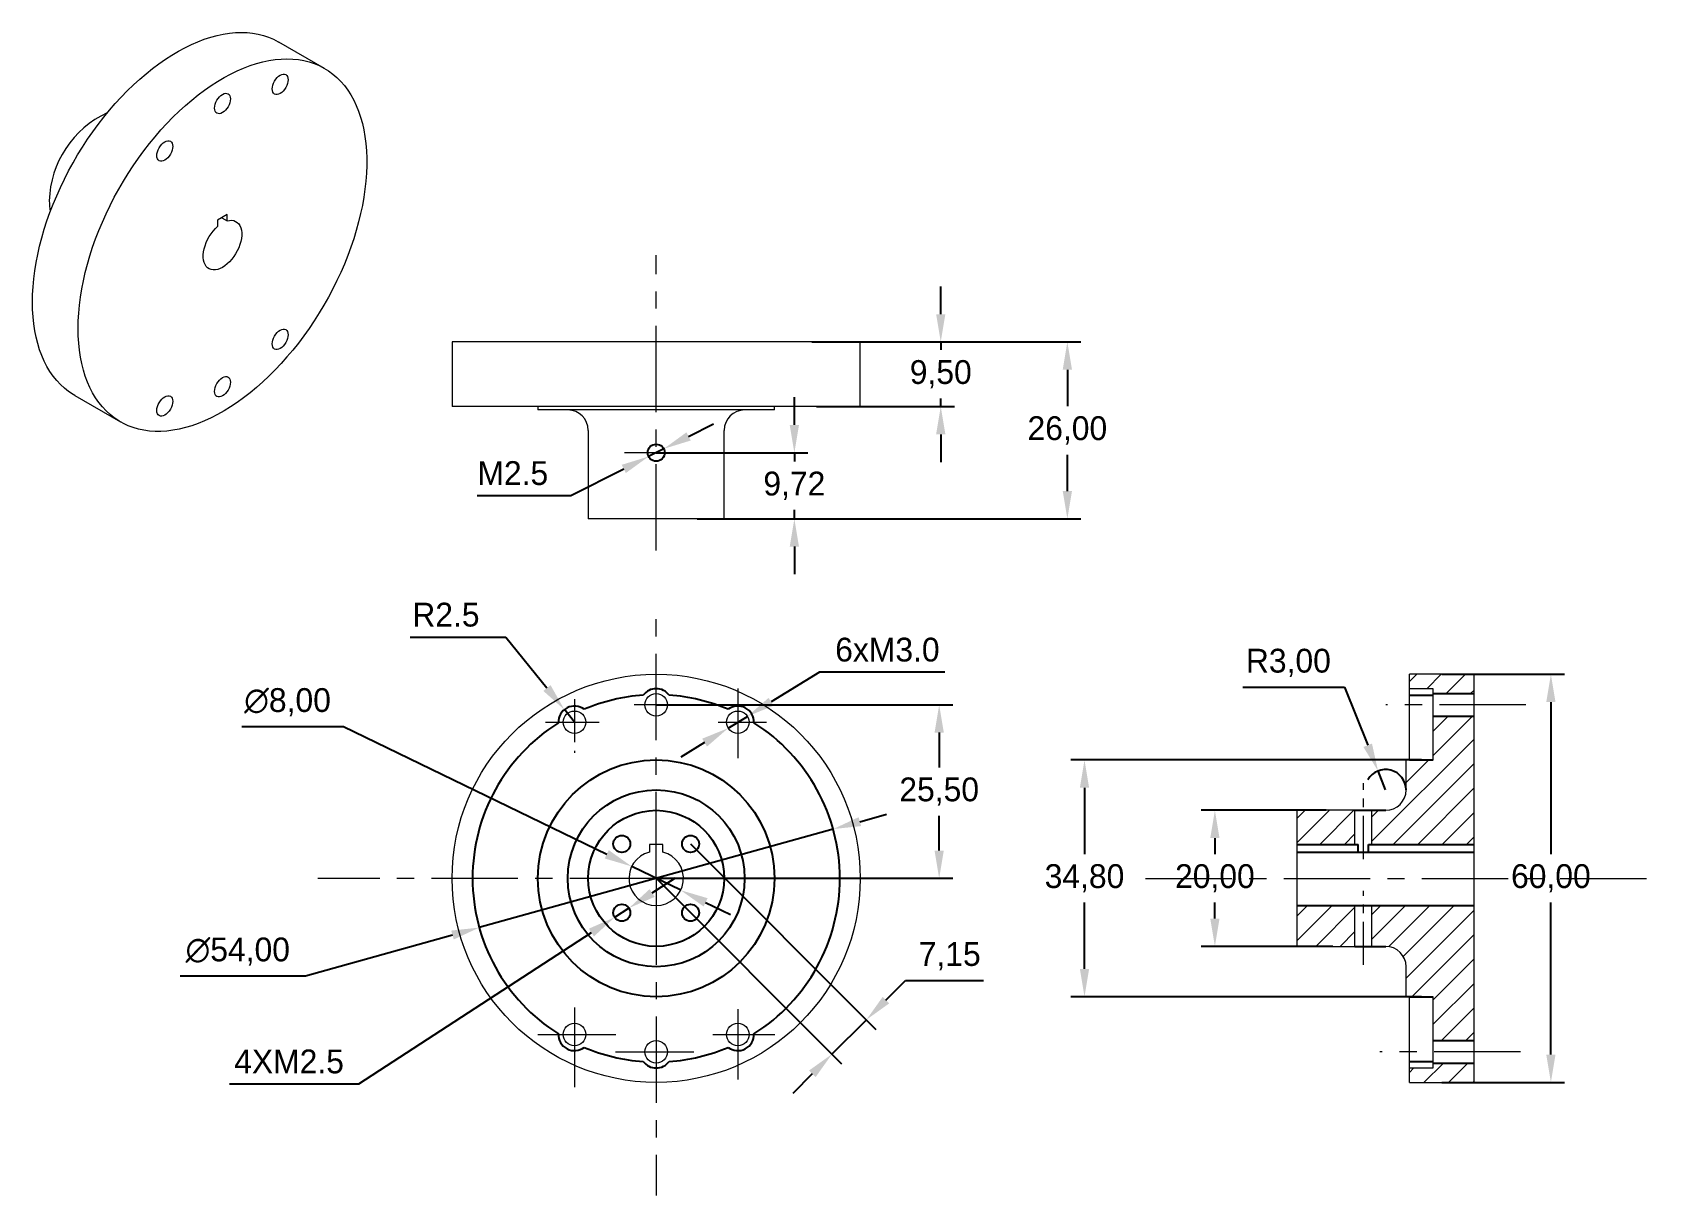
# Model space of a CAD drawing. Header units: millimetres. Extents: x 66 to 304, y 74 to 245.
import ezdxf

# ---------------------------------------------------------------- set-up
doc = ezdxf.new("R2010")
doc.units = ezdxf.units.MM
doc.header["$PDSIZE"] = -1
doc.linetypes.add('CENTER', pattern=[10.16, 6.35, -1.27, 1.27, -1.27])
doc.linetypes.add('CENTERX2', pattern=[20.32, 12.7, -2.54, 2.54, -2.54])
doc.layers.add('中心线层', color=1, linetype='CENTERX2', lineweight=15)
doc.layers.add('文字层', color=3, linetype='Continuous', lineweight=15)
doc.dimstyles.new('ISO-25', dxfattribs={"dimtxt": 2.5, "dimasz": 2.5, "dimexe": 1.25, "dimexo": 0.625, "dimtad": 1, "dimtxsty": 'Standard', "dimcen": 2.5, "dimadec": 0, "dimazin": 0, "dimtfac": 1, "dimtmove": 0, "dimatfit": 3, "dimfxl": 1, "dimarcsym": 0})

# ---------------------------------------------------------------- blocks, each defined once
blk = doc.blocks.new('*D10')
at = {"layer": 'Defpoints', "color": 0, "transparency": 16777216}
for p in [(157.21, 183.04), (163.22, 173.32), (177.52, 173.32)]:
    blk.add_point(p, dxfattribs=at)
at = {"layer": '文字层', "color": 0, "lineweight": -2, "transparency": 16777216}
for p, q in [((177.52, 187.12), (177.52, 191.2)), ((157.21, 183.04), (179.52, 183.04)), ((177.52, 183.04), (177.52, 181.75)), ((177.52, 173.32), (177.52, 174.62)), ((163.22, 173.32), (179.52, 173.32)), ((177.52, 169.24), (177.52, 165.16))]:
    blk.add_line(p, q, dxfattribs=at)
at = {"layer": '文字层', "color": 0, "transparency": 16777216}
for points in [[(176.84, 187.12), (178.2, 187.12), (177.52, 183.04)], [(176.84, 169.24), (178.2, 169.24), (177.52, 173.32)]]:
    blk.add_solid(points, dxfattribs=at)
at = {"layer": '文字层', "color": 0, "transparency": 16777216, "insert": (177.52, 178.18), "char_height": 3.5, "attachment_point": 5}
blk.add_mtext('9,72', dxfattribs=at)
blk = doc.blocks.new('*D11')
at = {"layer": 'Defpoints', "color": 0, "transparency": 16777216}
for p in [(156.09, 182.48), (158.32, 183.61)]:
    blk.add_point(p, dxfattribs=at)
at = {"layer": '文字层', "color": 0, "lineweight": -2, "transparency": 16777216}
for p, q in [((161.97, 185.44), (165.62, 187.27)), ((158.32, 183.61), (156.09, 182.48)), ((144.66, 176.75), (152.44, 180.65)), ((130.88, 176.75), (144.66, 176.75))]:
    blk.add_line(p, q, dxfattribs=at)
at = {"layer": '文字层', "color": 0, "transparency": 16777216}
for points in [[(161.67, 186.04), (162.28, 184.83), (158.32, 183.61)], [(152.14, 181.26), (152.75, 180.05), (156.09, 182.48)]]:
    blk.add_solid(points, dxfattribs=at)
at = {"layer": '文字层', "color": 0, "transparency": 16777216, "insert": (136.13, 180.02), "char_height": 3.5, "attachment_point": 5}
blk.add_mtext('M2.5', dxfattribs=at)
blk = doc.blocks.new('*D12')
at = {"layer": 'Defpoints', "color": 0, "transparency": 16777216}
for p in [(170.61, 144.28), (167.8, 142.55)]:
    blk.add_point(p, dxfattribs=at)
at = {"layer": '文字层', "color": 0, "lineweight": -2, "transparency": 16777216}
for p, q in [((181.22, 150.79), (174.09, 146.42)), ((199.66, 150.79), (181.22, 150.79)), ((167.8, 142.55), (170.61, 144.28)), ((164.32, 140.42), (160.85, 138.29))]:
    blk.add_line(p, q, dxfattribs=at)
at = {"layer": '文字层', "color": 0, "transparency": 16777216}
for points in [[(173.73, 147), (174.45, 145.84), (170.61, 144.28)], [(163.97, 141), (164.68, 139.84), (167.8, 142.55)]]:
    blk.add_solid(points, dxfattribs=at)
at = {"layer": '文字层', "color": 0, "transparency": 16777216, "insert": (191.2, 154.07), "char_height": 3.5, "attachment_point": 5}
blk.add_mtext('6xM3.0', dxfattribs=at)
blk = doc.blocks.new('*D22')
at = {"layer": 'Defpoints', "color": 0, "transparency": 16777216}
for p in [(272.69, 150.47), (272.69, 90.47), (288.73, 90.47)]:
    blk.add_point(p, dxfattribs=at)
at = {"layer": '文字层', "color": 0, "lineweight": -2, "transparency": 16777216}
for p, q in [((272.69, 150.47), (290.73, 150.47)), ((288.73, 146.39), (288.73, 124.03)), ((288.73, 94.55), (288.73, 116.9)), ((272.69, 90.47), (290.73, 90.47))]:
    blk.add_line(p, q, dxfattribs=at)
at = {"layer": '文字层', "color": 0, "transparency": 16777216}
for points in [[(288.05, 146.39), (289.41, 146.39), (288.73, 150.47)], [(288.05, 94.55), (289.41, 94.55), (288.73, 90.47)]]:
    blk.add_solid(points, dxfattribs=at)
at = {"layer": '文字层', "color": 0, "transparency": 16777216, "insert": (288.73, 120.47), "char_height": 3.5, "attachment_point": 5}
blk.add_mtext('60,00', dxfattribs=at)
blk = doc.blocks.new('*D23')
at = {"layer": 'Defpoints', "color": 0, "transparency": 16777216}
for p in [(255.69, 130.47), (239.34, 110.47), (256.67, 110.47)]:
    blk.add_point(p, dxfattribs=at)
at = {"layer": '文字层', "color": 0, "lineweight": -2, "transparency": 16777216}
for p, q in [((255.69, 130.47), (237.34, 130.47)), ((239.34, 126.39), (239.34, 124.03)), ((239.34, 114.55), (239.34, 116.9)), ((256.67, 110.47), (237.34, 110.47))]:
    blk.add_line(p, q, dxfattribs=at)
at = {"layer": '文字层', "color": 0, "transparency": 16777216}
for points in [[(238.66, 126.39), (240.02, 126.39), (239.34, 130.47)], [(238.66, 114.55), (240.02, 114.55), (239.34, 110.47)]]:
    blk.add_solid(points, dxfattribs=at)
at = {"layer": '文字层', "color": 0, "transparency": 16777216, "insert": (239.34, 120.47), "char_height": 3.5, "attachment_point": 5}
blk.add_mtext('20,00', dxfattribs=at)
blk = doc.blocks.new('*D24')
at = {"layer": 'Defpoints', "color": 0, "transparency": 16777216}
for p in [(153.61, 122.22), (160.81, 118.72)]:
    blk.add_point(p, dxfattribs=at)
at = {"layer": '文字层', "color": 0, "lineweight": -2, "transparency": 16777216}
for p, q in [((96.31, 142.78), (111.25, 142.78)), ((111.25, 142.78), (149.94, 124)), ((160.81, 118.72), (153.61, 122.22)), ((164.48, 116.94), (168.15, 115.16))]:
    blk.add_line(p, q, dxfattribs=at)
at = {"layer": '文字层', "color": 0, "transparency": 16777216}
for points in [[(150.24, 124.61), (149.64, 123.39), (153.61, 122.22)], [(164.77, 117.55), (164.18, 116.33), (160.81, 118.72)]]:
    blk.add_solid(points, dxfattribs=at)
at = {"layer": '文字层', "color": 0, "transparency": 16777216, "insert": (103.02, 146.35), "char_height": 3.5, "attachment_point": 5}
blk.add_mtext('∅8,00', dxfattribs=at)
blk = doc.blocks.new('*D25')
at = {"layer": 'Defpoints', "color": 0, "transparency": 16777216}
for p in [(263.32, 136.25), (264.44, 133.47)]:
    blk.add_point(p, dxfattribs=at)
at = {"layer": '文字层', "color": 0, "lineweight": -2, "transparency": 16777216}
for p, q in [((243.43, 148.57), (258.37, 148.57)), ((258.37, 148.57), (261.8, 140.04)), ((264.44, 133.47), (263.32, 136.25))]:
    blk.add_line(p, q, dxfattribs=at)
blk.add_arc((264.44, 133.47), 3, 0, 150.088, dxfattribs=at)
at = {"layer": '文字层', "color": 0, "transparency": 16777216}
blk.add_solid([(262.43, 140.29), (261.17, 139.78), (263.32, 136.25)], dxfattribs=at)
at = {"layer": '文字层', "color": 0, "transparency": 16777216, "insert": (250.14, 152.14), "char_height": 3.5, "attachment_point": 5}
blk.add_mtext('R3,00', dxfattribs=at)
blk = doc.blocks.new('*D26')
at = {"layer": 'Defpoints', "color": 0, "transparency": 16777216}
for p in [(269.69, 137.87), (220.17, 103.07), (269.69, 103.07)]:
    blk.add_point(p, dxfattribs=at)
at = {"layer": '文字层', "color": 0, "lineweight": -2, "transparency": 16777216}
for p, q in [((269.69, 137.87), (218.17, 137.87)), ((220.17, 133.79), (220.17, 124.03)), ((220.17, 107.15), (220.17, 116.9)), ((269.69, 103.07), (218.17, 103.07))]:
    blk.add_line(p, q, dxfattribs=at)
at = {"layer": '文字层', "color": 0, "transparency": 16777216}
for points in [[(219.49, 133.79), (220.85, 133.79), (220.17, 137.87)], [(219.49, 107.15), (220.85, 107.15), (220.17, 103.07)]]:
    blk.add_solid(points, dxfattribs=at)
at = {"layer": '文字层', "color": 0, "transparency": 16777216, "insert": (220.17, 120.47), "char_height": 3.5, "attachment_point": 5}
blk.add_mtext('34,80', dxfattribs=at)
blk = doc.blocks.new('*D27')
at = {"layer": 'Defpoints', "color": 0, "transparency": 16777216}
for p in [(143.71, 145.27), (145.21, 143.42)]:
    blk.add_point(p, dxfattribs=at)
at = {"layer": '文字层', "color": 0, "lineweight": -2, "transparency": 16777216}
for p, q in [((121.05, 155.93), (135.12, 155.93)), ((135.12, 155.93), (141.15, 148.45)), ((145.21, 143.42), (143.71, 145.27))]:
    blk.add_line(p, q, dxfattribs=at)
at = {"layer": '文字层', "color": 0, "transparency": 16777216}
blk.add_solid([(141.68, 148.87), (140.62, 148.02), (143.71, 145.27)], dxfattribs=at)
at = {"layer": '文字层', "color": 0, "transparency": 16777216, "insert": (126.3, 159.21), "char_height": 3.5, "attachment_point": 5}
blk.add_mtext('R2.5', dxfattribs=at)
blk = doc.blocks.new('*D28')
at = {"layer": 'Defpoints', "color": 0, "transparency": 16777216}
for p in [(183.22, 127.71), (131.2, 113.23)]:
    blk.add_point(p, dxfattribs=at)
at = {"layer": '文字层', "color": 0, "lineweight": -2, "transparency": 16777216}
for p, q in [((187.15, 128.8), (191.08, 129.9)), ((183.22, 127.71), (131.2, 113.23)), ((105.68, 106.13), (127.27, 112.14)), ((87.24, 106.13), (105.68, 106.13))]:
    blk.add_line(p, q, dxfattribs=at)
at = {"layer": '文字层', "color": 0, "transparency": 16777216}
for points in [[(186.97, 129.46), (187.33, 128.15), (183.22, 127.71)], [(127.08, 112.79), (127.45, 111.48), (131.2, 113.23)]]:
    blk.add_solid(points, dxfattribs=at)
at = {"layer": '文字层', "color": 0, "transparency": 16777216, "insert": (95.7, 109.69), "char_height": 3.5, "attachment_point": 5}
blk.add_mtext('∅54,00', dxfattribs=at)
blk = doc.blocks.new('*D29')
at = {"layer": 'Defpoints', "color": 0, "transparency": 16777216}
for p in [(151.1, 114.73), (153.2, 116.09)]:
    blk.add_point(p, dxfattribs=at)
at = {"layer": '文字层', "color": 0, "lineweight": -2, "transparency": 16777216}
for p, q in [((156.62, 118.32), (160.04, 120.55)), ((153.2, 116.09), (151.1, 114.73)), ((113.51, 90.26), (147.68, 112.5)), ((94.49, 90.26), (113.51, 90.26))]:
    blk.add_line(p, q, dxfattribs=at)
at = {"layer": '文字层', "color": 0, "transparency": 16777216}
for points in [[(156.25, 118.89), (156.99, 117.75), (153.2, 116.09)], [(147.31, 113.07), (148.06, 111.93), (151.1, 114.73)]]:
    blk.add_solid(points, dxfattribs=at)
at = {"layer": '文字层', "color": 0, "transparency": 16777216, "insert": (103.24, 93.53), "char_height": 3.5, "attachment_point": 5}
blk.add_mtext('4XM2.5', dxfattribs=at)
blk = doc.blocks.new('*D30')
at = {"layer": 'Defpoints', "color": 0, "transparency": 16777216}
for p in [(162.26, 125.52), (157.21, 120.47), (188.11, 99.68)]:
    blk.add_point(p, dxfattribs=at)
at = {"layer": '文字层', "color": 0, "lineweight": -2, "transparency": 16777216}
for p, q in [((162.26, 125.52), (189.52, 98.27)), ((157.21, 120.47), (184.46, 93.21)), ((190.99, 102.57), (193.88, 105.45)), ((193.88, 105.45), (205.32, 105.45)), ((183.05, 94.63), (188.11, 99.68)), ((180.16, 91.74), (177.28, 88.86))]:
    blk.add_line(p, q, dxfattribs=at)
at = {"layer": '文字层', "color": 0, "transparency": 16777216}
for points in [[(190.51, 103.05), (191.47, 102.09), (188.11, 99.68)], [(179.68, 92.22), (180.65, 91.26), (183.05, 94.63)]]:
    blk.add_solid(points, dxfattribs=at)
at = {"layer": '文字层', "color": 0, "transparency": 16777216, "insert": (200.36, 109.02), "char_height": 3.5, "attachment_point": 5}
blk.add_mtext('7,15', dxfattribs=at)
blk = doc.blocks.new('*D31')
at = {"layer": 'Defpoints', "color": 0, "transparency": 16777216}
for p in [(157.21, 145.97), (157.21, 120.47), (198.81, 120.47)]:
    blk.add_point(p, dxfattribs=at)
at = {"layer": '文字层', "color": 0, "lineweight": -2, "transparency": 16777216}
for p, q in [((157.21, 145.97), (200.81, 145.97)), ((198.81, 141.89), (198.81, 136.78)), ((198.81, 124.55), (198.81, 129.65)), ((157.21, 120.47), (200.81, 120.47))]:
    blk.add_line(p, q, dxfattribs=at)
at = {"layer": '文字层', "color": 0, "transparency": 16777216}
for points in [[(198.13, 141.89), (199.49, 141.89), (198.81, 145.97)], [(198.13, 124.55), (199.49, 124.55), (198.81, 120.47)]]:
    blk.add_solid(points, dxfattribs=at)
at = {"layer": '文字层', "color": 0, "transparency": 16777216, "insert": (198.81, 133.22), "char_height": 3.5, "attachment_point": 5}
blk.add_mtext('25,50', dxfattribs=at)
blk = doc.blocks.new('*D32')
at = {"layer": 'Defpoints', "color": 0, "transparency": 16777216}
for p in [(180.07, 199.32), (180.79, 189.82), (199.04, 189.82)]:
    blk.add_point(p, dxfattribs=at)
at = {"layer": '文字层', "color": 0, "lineweight": -2, "transparency": 16777216}
for p, q in [((199.04, 203.4), (199.04, 207.48)), ((180.07, 199.32), (201.04, 199.32)), ((199.04, 199.32), (199.04, 198.14)), ((199.04, 189.82), (199.04, 191)), ((180.79, 189.82), (201.04, 189.82)), ((199.04, 185.74), (199.04, 181.66))]:
    blk.add_line(p, q, dxfattribs=at)
at = {"layer": '文字层', "color": 0, "transparency": 16777216}
for points in [[(198.36, 203.4), (199.72, 203.4), (199.04, 199.32)], [(198.36, 185.74), (199.72, 185.74), (199.04, 189.82)]]:
    blk.add_solid(points, dxfattribs=at)
at = {"layer": '文字层', "color": 0, "transparency": 16777216, "insert": (199.04, 194.57), "char_height": 3.5, "attachment_point": 5}
blk.add_mtext('9,50', dxfattribs=at)
blk = doc.blocks.new('*D33')
at = {"layer": 'Defpoints', "color": 0, "transparency": 16777216}
for p in [(180.97, 199.32), (167.21, 173.32), (217.65, 173.32)]:
    blk.add_point(p, dxfattribs=at)
at = {"layer": '文字层', "color": 0, "lineweight": -2, "transparency": 16777216}
for p, q in [((180.97, 199.32), (219.65, 199.32)), ((217.65, 195.24), (217.65, 189.89)), ((217.65, 177.4), (217.65, 182.75)), ((167.21, 173.32), (219.65, 173.32))]:
    blk.add_line(p, q, dxfattribs=at)
at = {"layer": '文字层', "color": 0, "transparency": 16777216}
for points in [[(216.97, 195.24), (218.33, 195.24), (217.65, 199.32)], [(216.97, 177.4), (218.33, 177.4), (217.65, 173.32)]]:
    blk.add_solid(points, dxfattribs=at)
at = {"layer": '文字层', "color": 0, "transparency": 16777216, "insert": (217.65, 186.32), "char_height": 3.5, "attachment_point": 5}
blk.add_mtext('26,00', dxfattribs=at)

msp = doc.modelspace()

# ---------------------------------------------------------------- hatches: boundary and pattern name
at = {"layer": '文字层'}
h = msp.add_hatch(dxfattribs=at)
h.set_pattern_fill('ANSI31', color=256, scale=0.8)
h.paths.add_polyline_path([(277.443, 144.318), (271.443, 144.318), (271.443, 137.868), (267.943, 137.868), (267.443, 137.868), (267.443, 133.468, -0.4142136), (264.443, 130.468), (262.413, 130.468), (262.413, 125.468), (277.443, 125.468)])
h.paths.add_polyline_path([(259.913, 130.468), (251.443, 130.468), (251.443, 125.468), (259.913, 125.468)])
h.paths.add_polyline_path([(259.913, 116.468), (251.443, 116.468), (251.443, 110.468), (259.913, 110.468)])
h.paths.add_polyline_path([(277.443, 116.468), (262.413, 116.468), (262.413, 110.468), (264.443, 110.468, -0.4142136), (267.443, 107.468), (267.443, 103.068), (267.943, 103.068), (271.443, 103.068), (271.443, 96.618), (277.443, 96.618)])
h.paths.add_polyline_path([(277.443, 150.468), (267.943, 150.468), (267.943, 148.348), (271.443, 148.348), (271.443, 147.618), (277.443, 147.618)])
h.paths.add_polyline_path([(277.443, 93.318), (271.443, 93.318), (271.443, 92.588), (267.943, 92.588), (267.943, 90.468), (277.443, 90.468)])

# ---------------------------------------------------------------- linework, layer by layer
at = {"color": 7, "linetype": 'Continuous', "lineweight": 15}
for p, q in [((108.451, 239.535), (101.734, 243.412)), ((94.16, 218.044), (92.745, 217.228)), ((92.745, 217.228), (92.745, 216.307)), ((93.362, 217.584), (94.16, 217.124)), ((94.16, 217.124), (94.16, 218.044)), ((127.208, 199.321), (127.208, 189.821)), ((187.208, 199.321), (127.208, 199.321)), ((187.208, 189.821), (187.208, 199.321)), ((71.736, 191.45), (78.454, 187.572)), ((187.208, 189.821), (127.208, 189.821)), ((139.808, 189.821), (139.808, 189.321)), ((174.608, 189.321), (139.808, 189.321)), ((174.608, 189.321), (174.608, 189.821)), ((147.208, 186.321), (147.208, 173.321)), ((167.208, 173.321), (167.208, 186.321)), ((167.208, 173.321), (147.208, 173.321)), ((277.443, 150.468), (267.943, 150.468)), ((267.943, 137.868), (267.943, 150.468)), ((277.443, 120.468), (277.443, 150.468)), ((271.443, 148.348), (267.943, 148.348)), ((271.443, 137.868), (271.443, 148.348)), ((267.943, 137.868), (267.443, 137.868)), ((267.443, 133.468), (267.443, 137.868)), ((259.932, 130.468), (251.443, 130.468)), ((251.443, 120.468), (251.443, 130.468)), ((259.913, 125.468), (259.913, 130.468)), ((262.413, 125.468), (262.413, 130.468)), ((158.208, 125.468), (156.208, 125.468)), ((156.208, 125.468), (156.208, 124.341)), ((158.208, 124.341), (158.208, 125.468)), ((251.443, 110.468), (251.443, 120.468)), ((277.443, 90.468), (277.443, 120.468)), ((259.913, 110.468), (259.913, 116.468)), ((262.413, 110.468), (262.413, 116.468)), ((251.443, 110.468), (259.916, 110.468)), ((267.443, 103.068), (267.443, 107.468)), ((267.443, 103.068), (267.943, 103.068)), ((267.943, 90.468), (267.943, 103.068)), ((271.443, 92.588), (271.443, 103.068)), ((267.943, 92.588), (271.443, 92.588)), ((267.943, 90.468), (277.443, 90.468))]:
    msp.add_line(p, q, dxfattribs=at)
for p, q in [((267.943, 147.401), (271.443, 147.401)), ((271.443, 147.618), (277.443, 147.618)), ((271.443, 144.318), (277.443, 144.318)), ((267.943, 137.868), (271.443, 137.868)), ((259.932, 130.468), (264.443, 130.468)), ((251.443, 125.468), (260.413, 125.468)), ((251.443, 124.341), (277.443, 124.341)), ((261.913, 125.468), (277.443, 125.468)), ((251.443, 116.468), (277.443, 116.468)), ((259.916, 110.468), (264.443, 110.468)), ((267.943, 103.068), (271.443, 103.068)), ((271.443, 96.618), (277.443, 96.618)), ((267.943, 93.535), (271.443, 93.535)), ((271.443, 93.318), (277.443, 93.318))]:
    msp.add_line(p, q)
at = {"linetype": 'CENTER'}
for p, q in [((260.413, 124.341), (260.413, 125.468)), ((261.913, 124.341), (261.913, 125.468))]:
    msp.add_line(p, q, dxfattribs=at)
at = {"color": 7, "linetype": 'Continuous', "lineweight": 15, "flags": 128}
for points in [[(65.522, 205.185), (65.543, 206.304), (65.608, 207.446), (65.716, 208.609), (65.868, 209.79), (66.061, 210.986), (66.297, 212.195), (66.575, 213.415), (66.894, 214.643), (67.253, 215.877), (67.652, 217.115), (68.09, 218.352), (68.567, 219.588), (69.08, 220.82), (69.63, 222.044), (70.214, 223.259), (70.832, 224.463), (71.483, 225.651), (72.165, 226.824), (72.876, 227.976), (73.616, 229.108), (74.383, 230.215), (75.175, 231.297), (75.99, 232.35), (76.828, 233.372), (77.685, 234.362), (78.562, 235.318), (79.455, 236.237), (80.362, 237.117), (81.283, 237.957), (82.215, 238.755), (83.156, 239.51), (84.105, 240.22), (85.059, 240.883), (86.016, 241.498), (86.975, 242.064), (87.933, 242.58), (88.889, 243.044), (89.84, 243.456), (90.785, 243.815), (91.722, 244.12), (92.649, 244.37), (93.563, 244.565), (94.464, 244.705), (95.349, 244.789), (96.216, 244.818), (97.064, 244.79), (97.89, 244.706), (98.694, 244.567), (99.474, 244.373), (100.227, 244.123), (100.953, 243.818), (101.65, 243.46), (101.734, 243.412)], [(72.239, 201.307), (72.261, 202.426), (72.326, 203.569), (72.434, 204.731), (72.585, 205.912), (72.779, 207.108), (73.015, 208.317), (73.292, 209.537), (73.611, 210.766), (73.971, 211.999), (74.37, 213.237), (74.808, 214.474), (75.284, 215.71), (75.798, 216.942), (76.347, 218.166), (76.932, 219.381), (77.55, 220.585), (78.2, 221.774), (78.882, 222.946), (79.594, 224.099), (80.334, 225.23), (81.1, 226.337), (81.892, 227.419), (82.708, 228.472), (83.545, 229.494), (84.403, 230.484), (85.279, 231.44), (86.172, 232.359), (87.08, 233.239), (88.001, 234.079), (88.933, 234.878), (89.874, 235.632), (90.822, 236.342), (91.776, 237.005), (92.733, 237.62), (93.692, 238.186), (94.65, 238.702), (95.606, 239.166), (96.558, 239.578), (97.503, 239.937), (98.44, 240.242), (99.366, 240.492), (100.281, 240.687), (101.181, 240.827), (102.066, 240.911), (102.933, 240.94), (103.781, 240.912), (104.608, 240.829), (105.412, 240.689), (106.191, 240.495), (106.945, 240.245), (107.671, 239.941), (108.367, 239.582), (109.034, 239.171), (109.668, 238.707), (110.27, 238.192), (110.837, 237.627), (111.368, 237.012), (111.863, 236.35), (112.321, 235.641), (112.74, 234.886), (113.119, 234.088), (113.458, 233.249), (113.757, 232.369), (114.013, 231.45), (114.228, 230.495), (114.401, 229.506), (114.53, 228.483), (114.617, 227.431), (114.66, 226.35), (114.66, 225.242), (114.617, 224.111), (114.53, 222.959), (114.401, 221.787), (114.228, 220.598), (114.013, 219.395), (113.757, 218.18), (113.458, 216.956), (113.119, 215.724), (112.74, 214.488), (112.321, 213.251), (111.863, 212.013), (111.368, 210.779), (110.837, 209.551), (110.27, 208.331), (109.668, 207.121), (109.034, 205.925), (108.367, 204.744), (107.671, 203.581), (106.945, 202.439), (106.191, 201.319), (105.412, 200.225), (104.608, 199.157), (103.781, 198.119), (102.933, 197.113), (102.066, 196.14), (101.181, 195.202), (100.281, 194.302), (99.366, 193.442), (98.44, 192.622), (97.503, 191.846), (96.558, 191.113), (95.606, 190.427), (94.65, 189.788), (93.692, 189.197), (92.733, 188.656), (91.776, 188.166), (90.822, 187.727), (89.874, 187.342), (88.933, 187.01), (88.001, 186.732), (87.08, 186.509), (86.172, 186.342), (85.279, 186.23), (84.403, 186.173), (83.545, 186.173), (82.708, 186.229), (81.892, 186.34), (81.1, 186.507), (80.334, 186.73), (79.594, 187.007), (78.882, 187.338), (78.2, 187.723), (77.55, 188.16), (76.932, 188.65), (76.347, 189.19), (75.798, 189.781), (75.284, 190.419), (74.808, 191.105), (74.37, 191.837), (73.971, 192.613), (73.611, 193.432), (73.292, 194.292), (73.015, 195.192), (72.779, 196.129), (72.585, 197.101), (72.434, 198.108), (72.326, 199.145), (72.261, 200.213), (72.239, 201.307)], [(100.771, 236.518), (100.793, 236.793), (100.86, 237.084), (100.968, 237.38), (101.113, 237.668), (101.29, 237.937), (101.491, 238.178), (101.71, 238.381), (101.938, 238.538), (102.165, 238.644), (102.384, 238.694), (102.586, 238.686), (102.763, 238.62), (102.908, 238.5), (103.016, 238.329), (103.082, 238.115), (103.104, 237.865), (103.082, 237.589), (103.016, 237.298), (102.908, 237.003), (102.763, 236.715), (102.586, 236.445), (102.384, 236.204), (102.165, 236.001), (101.938, 235.844), (101.71, 235.738), (101.491, 235.689), (101.29, 235.697), (101.113, 235.762), (100.968, 235.883), (100.86, 236.053), (100.793, 236.268), (100.771, 236.518)], [(92.286, 233.701), (92.308, 233.977), (92.375, 234.268), (92.482, 234.563), (92.627, 234.851), (92.804, 235.121), (93.006, 235.362), (93.225, 235.565), (93.452, 235.722), (93.68, 235.828), (93.899, 235.877), (94.101, 235.869), (94.277, 235.804), (94.423, 235.683), (94.53, 235.513), (94.597, 235.298), (94.619, 235.048), (94.597, 234.773), (94.53, 234.482), (94.423, 234.186), (94.277, 233.898), (94.101, 233.629), (93.899, 233.388), (93.68, 233.185), (93.452, 233.028), (93.225, 232.922), (93.006, 232.872), (92.804, 232.88), (92.627, 232.946), (92.482, 233.066), (92.375, 233.237), (92.308, 233.451), (92.286, 233.701)], [(83.8, 226.721), (83.823, 226.996), (83.889, 227.288), (83.997, 227.583), (84.142, 227.871), (84.319, 228.14), (84.521, 228.381), (84.74, 228.584), (84.967, 228.742), (85.195, 228.847), (85.414, 228.897), (85.615, 228.889), (85.792, 228.823), (85.937, 228.703), (86.045, 228.532), (86.111, 228.318), (86.134, 228.068), (86.111, 227.792), (86.045, 227.501), (85.937, 227.206), (85.792, 226.918), (85.615, 226.648), (85.414, 226.407), (85.195, 226.204), (84.967, 226.047), (84.74, 225.941), (84.521, 225.892), (84.319, 225.9), (84.142, 225.965), (83.997, 226.086), (83.889, 226.256), (83.823, 226.471), (83.8, 226.721)], [(94.16, 217.124), (94.497, 217.191), (94.818, 217.202), (95.118, 217.154), (95.391, 217.051), (95.634, 216.892), (95.842, 216.68), (96.013, 216.419), (96.143, 216.113), (96.231, 215.767), (96.275, 215.385), (96.275, 214.975), (96.23, 214.543), (96.142, 214.095), (96.011, 213.638), (95.84, 213.18), (95.631, 212.728), (95.388, 212.289), (95.114, 211.869), (94.814, 211.477), (94.493, 211.117), (94.156, 210.795), (93.807, 210.517), (93.452, 210.287), (93.098, 210.108), (92.749, 209.984), (92.412, 209.915), (92.09, 209.904), (91.791, 209.951), (91.517, 210.054), (91.274, 210.212), (91.065, 210.423), (90.894, 210.684), (90.763, 210.989), (90.674, 211.335), (90.63, 211.716), (90.629, 212.126), (90.674, 212.558), (90.762, 213.006), (90.892, 213.463), (91.063, 213.921), (91.271, 214.373), (91.514, 214.812), (91.787, 215.232), (92.087, 215.625), (92.408, 215.985), (92.745, 216.307)], [(71.736, 191.45), (71.483, 191.601), (70.832, 192.038), (70.214, 192.528), (69.63, 193.068), (69.08, 193.659), (68.567, 194.297), (68.09, 194.983), (67.652, 195.715), (67.253, 196.491), (66.894, 197.31), (66.575, 198.17), (66.297, 199.07), (66.061, 200.007), (65.868, 200.979), (65.716, 201.986), (65.608, 203.023), (65.543, 204.09), (65.522, 205.185)], [(100.771, 199.038), (100.793, 199.314), (100.86, 199.605), (100.968, 199.9), (101.113, 200.188), (101.29, 200.458), (101.491, 200.699), (101.71, 200.902), (101.938, 201.059), (102.165, 201.165), (102.384, 201.214), (102.586, 201.206), (102.763, 201.141), (102.908, 201.02), (103.016, 200.85), (103.082, 200.635), (103.104, 200.385), (103.082, 200.11), (103.016, 199.819), (102.908, 199.523), (102.763, 199.235), (102.586, 198.966), (102.384, 198.725), (102.165, 198.522), (101.938, 198.365), (101.71, 198.259), (101.491, 198.209), (101.29, 198.217), (101.113, 198.283), (100.968, 198.403), (100.86, 198.574), (100.793, 198.788), (100.771, 199.038)], [(92.286, 192.058), (92.308, 192.334), (92.375, 192.625), (92.482, 192.92), (92.627, 193.208), (92.804, 193.477), (93.006, 193.718), (93.225, 193.921), (93.452, 194.079), (93.68, 194.184), (93.899, 194.234), (94.101, 194.226), (94.277, 194.16), (94.423, 194.04), (94.53, 193.869), (94.597, 193.655), (94.619, 193.405), (94.597, 193.129), (94.53, 192.838), (94.423, 192.543), (94.277, 192.255), (94.101, 191.985), (93.899, 191.744), (93.68, 191.541), (93.452, 191.384), (93.225, 191.278), (93.006, 191.229), (92.804, 191.237), (92.627, 191.302), (92.482, 191.423), (92.375, 191.593), (92.308, 191.808), (92.286, 192.058)], [(83.8, 189.241), (83.823, 189.517), (83.889, 189.808), (83.997, 190.103), (84.142, 190.391), (84.319, 190.661), (84.521, 190.902), (84.74, 191.105), (84.967, 191.262), (85.195, 191.368), (85.414, 191.417), (85.615, 191.409), (85.792, 191.344), (85.937, 191.224), (86.045, 191.053), (86.111, 190.838), (86.134, 190.589), (86.111, 190.313), (86.045, 190.022), (85.937, 189.727), (85.792, 189.439), (85.615, 189.169), (85.414, 188.928), (85.195, 188.725), (84.967, 188.568), (84.74, 188.462), (84.521, 188.413), (84.319, 188.421), (84.142, 188.486), (83.997, 188.606), (83.889, 188.777), (83.823, 188.992), (83.8, 189.241)]]:
    msp.add_lwpolyline(points, dxfattribs=at)
for centre, radius in [((157.208, 183.044), 1.25), ((157.208, 120.468), 17.4), ((157.208, 120.468), 13), ((157.208, 120.468), 10), ((152.152, 125.524), 1.25), ((162.263, 125.524), 1.25), ((152.152, 115.412), 1.25), ((162.263, 115.412), 1.25)]:
    msp.add_circle(centre, radius)
at = {"color": 7, "linetype": 'Continuous', "lineweight": 15}
for centre, radius in [((157.208, 120.468), 30), ((157.208, 145.968), 1.65), ((145.208, 143.418), 1.65), ((169.208, 143.418), 1.65), ((145.208, 97.518), 1.65), ((169.208, 97.518), 1.65), ((157.208, 94.968), 1.65)]:
    msp.add_circle(centre, radius, dxfattribs=at)
for centre, radius, start, end in [((82.616, 219.704), 14.624, 114.66952, 178.50965), ((75.946, 220.036), 7.95, 179.64923, 191.12735), ((144.208, 186.321), 3, 0, 90), ((170.208, 186.321), 3, 90, 180), ((264.443, 133.468), 3, 270, 0), ((157.208, 120.468), 4, 104.47751, 75.52249), ((264.443, 107.468), 3, 0, 90)]:
    msp.add_arc(centre, radius, start, end, dxfattribs=at)
for centre, radius, start, end in [((157.208, 145.968), 2.38, 37.02205, 142.97795), ((145.208, 143.418), 2.38, 52.87876, 182.3292), ((157.208, 120.468), 27, 94.03569, 113.0321), ((157.208, 120.468), 27, 66.9679, 85.96431), ((169.208, 143.418), 2.38, 357.6708, 127.12124), ((157.208, 120.468), 27, 122.17586, 237.82414), ((157.208, 120.468), 27, 302.17586, 57.82414), ((145.208, 97.518), 2.38, 177.6708, 307.12124), ((157.208, 120.468), 27, 246.9679, 265.96431), ((157.208, 120.468), 27, 274.03569, 293.0321), ((169.208, 97.518), 2.38, 232.87876, 2.3292), ((157.208, 94.968), 2.38, 217.02205, 322.97795)]:
    msp.add_arc(centre, radius, start, end)
at = {"layer": '中心线层'}
for p, q in [((157.208, 168.661), (157.208, 212.086)), ((157.208, 183.044), (152.529, 183.044)), ((157.208, 183.044), (162.964, 183.044)), ((157.208, 120.468), (157.208, 159.429)), ((169.208, 148.384), (169.208, 138.157)), ((157.208, 145.968), (153.959, 145.968)), ((285.055, 145.968), (264.487, 145.968)), ((140.944, 143.418), (148.847, 143.418)), ((166.321, 143.418), (173.409, 143.418)), ((157.208, 120.468), (107.472, 120.468)), ((157.208, 120.468), (193.847, 120.468)), ((157.208, 120.468), (157.208, 73.839)), ((229.132, 120.468), (304.113, 120.468)), ((145.208, 101.481), (145.208, 89.771)), ((169.208, 101.223), (169.208, 90.875)), ((139.817, 97.518), (151.279, 97.518)), ((165.541, 97.518), (174.644, 97.518)), ((151.242, 94.968), (162.74, 94.968)), ((284.262, 94.968), (263.601, 94.968))]:
    msp.add_line(p, q, dxfattribs=at)
at = {"layer": '中心线层', "linetype": 'CENTER'}
for p, q in [((145.208, 146.828), (145.208, 138.931)), ((157.208, 145.968), (161.065, 145.968)), ((261.163, 123.31), (261.163, 134.454))]:
    msp.add_line(p, q, dxfattribs=at)
at = {"layer": '中心线层', "linetype": 'CENTER', "lineweight": 15}
msp.add_line((261.163, 107.74), (261.163, 118.617), dxfattribs=at)

# ---------------------------------------------------------------- dimensions: what is measured, and where the dimension line sits
at = {"layer": '文字层'}
for base, p1, p2, picture, middle in [((199.04, 189.821), (180.071, 199.321), (180.787, 189.821), '*D32', (199.04, 194.571)), ((217.652, 173.321), (180.966, 199.321), (167.208, 173.321), '*D33', (217.652, 186.321)), ((177.518, 173.321), (157.208, 183.044), (163.217, 173.321), '*D10', (177.518, 178.182)), ((288.735, 90.468), (272.693, 150.468), (272.693, 90.468), '*D22', (288.735, 120.468)), ((198.808, 120.468), (157.208, 145.968), (157.208, 120.468), '*D31', (198.808, 133.218)), ((220.172, 103.068), (269.693, 137.868), (269.693, 103.068), '*D26', (220.172, 120.468)), ((239.342, 110.468), (255.687, 130.468), (256.667, 110.468), '*D23', (239.342, 120.468))]:
    dim = msp.add_linear_dim(base=base, p1=p1, p2=p2, angle=90, dimstyle='ISO-25', override={"dimtxt": 3.5, "dimasz": 4.08, "dimexe": 2, "dimexo": 0, "dimgap": 1.524, "dimtih": 1, "dimtoh": 1, "dimzin": 0, "dimadec": 2, "dimtzin": 0}, dxfattribs=at)
    dim.commit()
    dim.dimension.update_dxf_attribs({"geometry": picture, "text_midpoint": middle})
for p1, p2, text, picture, middle in [((158.325, 183.605), (156.09, 182.484), 'M2.5', '*D11', (136.133, 176.745)), ((167.801, 142.555), (170.614, 144.281), '6xM3.0', '*D12', (191.203, 150.793)), ((153.199, 116.094), (151.104, 114.73), '4XM2.5', '*D29', (103.236, 90.256))]:
    dim = msp.add_diameter_dim_2p(p1=p1, p2=p2, text=text, dimstyle='ISO-25', override={"dimtxt": 3.5, "dimasz": 4.08, "dimexe": 2, "dimexo": 0, "dimgap": 1.524, "dimtih": 1, "dimtoh": 1, "dimzin": 0, "dimadec": 2, "dimtzin": 0}, dxfattribs=at)
    dim.commit()
    dim.dimension.update_dxf_attribs({"geometry": picture, "text_midpoint": middle, "dimtype": 163})
dim = msp.add_radius_dim(center=(145.208, 143.418), mpoint=(143.714, 145.271), text='R2.5', dimstyle='ISO-25', override={"dimtxt": 3.5, "dimasz": 4.08, "dimexe": 2, "dimexo": 0, "dimgap": 1.524, "dimtih": 1, "dimtoh": 1, "dimzin": 0, "dimadec": 2, "dimtzin": 0}, dxfattribs=at)
dim.commit()
dim.dimension.update_dxf_attribs({"geometry": '*D27', "text_midpoint": (126.301, 155.934), "dimtype": 164})
dim = msp.add_radius_dim(center=(264.443, 133.468), mpoint=(263.324, 136.252), dimstyle='ISO-25', override={"dimtxt": 3.5, "dimasz": 4.08, "dimexe": 2, "dimexo": 0, "dimgap": 1.524, "dimtih": 1, "dimtoh": 1, "dimzin": 0, "dimadec": 2, "dimtzin": 0}, dxfattribs=at)
dim.commit()
dim.dimension.update_dxf_attribs({"geometry": '*D25', "text_midpoint": (250.143, 148.569), "dimtype": 164})
for p1, p2, picture, middle in [((160.806, 118.721), (153.609, 122.215), '*D24', (103.016, 142.782)), ((183.219, 127.707), (131.196, 113.229), '*D28', (95.698, 106.128))]:
    dim = msp.add_diameter_dim_2p(p1=p1, p2=p2, dimstyle='ISO-25', override={"dimtxt": 3.5, "dimasz": 4.08, "dimexe": 2, "dimexo": 0, "dimgap": 1.524, "dimtih": 1, "dimtoh": 1, "dimzin": 0, "dimadec": 2, "dimtzin": 0}, dxfattribs=at)
    dim.commit()
    dim.dimension.update_dxf_attribs({"geometry": picture, "text_midpoint": middle, "dimtype": 163})
dim = msp.add_aligned_dim(p1=(157.208, 120.468), p2=(162.263, 125.524), distance=-36.546, dimstyle='ISO-25', override={"dimtxt": 3.5, "dimasz": 4.08, "dimexe": 2, "dimexo": 0, "dimgap": 1.524, "dimtih": 1, "dimtoh": 1, "dimzin": 0, "dimadec": 2, "dimtzin": 0}, dxfattribs=at)
dim.commit()
dim.dimension.update_dxf_attribs({"geometry": '*D30', "text_midpoint": (200.358, 109.017)})

doc.saveas('drawing.dxf')
